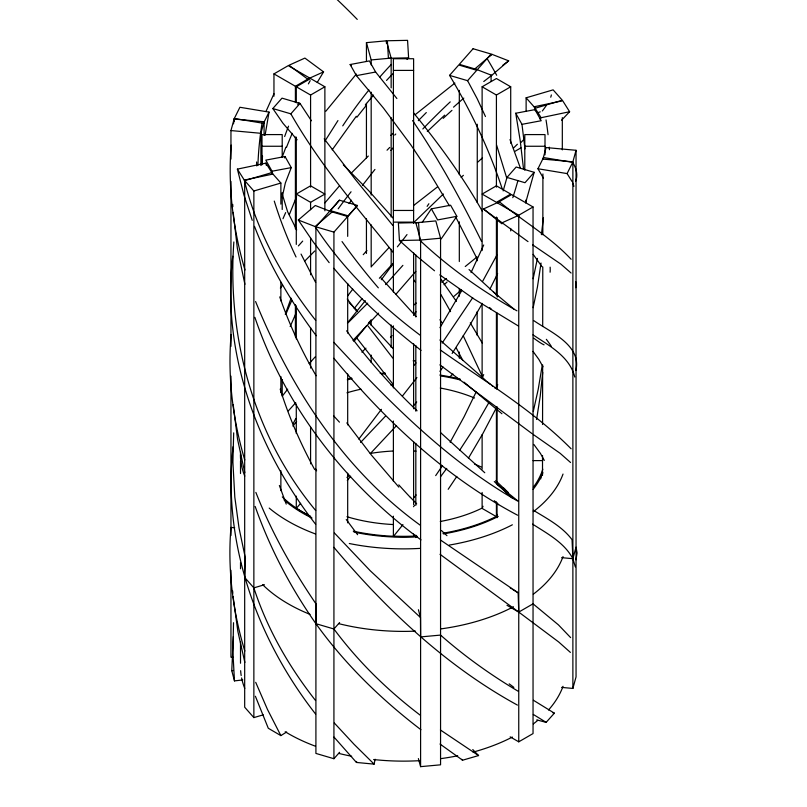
<?xml version="1.0" encoding="UTF-8"?>
<svg xmlns="http://www.w3.org/2000/svg" width="807" height="807" viewBox="0 0 807 807"><rect width="100%" height="100%" fill="white"/><g stroke="black" fill="none" stroke-linecap="round" stroke-linejoin="round"><path stroke-width="1.21" d="M230.953 535.535L230.953 376.123M263.253 714.841L253.862 717.605L253.862 190.997L244.682 180.597L271.697 172.648L280.876 183.048L280.876 204.131M415.817 537.573L415.817 535.102M415.817 505.353L415.827 443.376M415.827 411.156L415.837 345.457M415.837 316.949L415.847 254.982M477.129 335.278L477.149 311.694M477.179 260.802L477.179 258.321M477.23 202.456L477.28 124.248M497.021 517.721L497.031 502.852M497.051 484.25L497.122 407.394M497.132 388.792L497.203 313.177M497.223 297.057L497.294 217.719M535.293 110.69L535.303 108.209L526.124 97.808L553.138 89.859L562.318 100.26L535.303 108.209M542.496 475.343L542.526 455.501M542.566 424.492L542.647 364.966M542.697 326.522L542.788 266.986M542.829 234.736L542.909 173.969M561.652 687.403L572.879 688.432L572.879 161.824L576.047 150.294L546.097 147.56L542.929 159.09L572.879 161.824M242.826 679.938L234.474 680.896L231.77 670.678L233.354 636.562M525.73 202.517L525.851 200.116M233.526 622.722L232.9 651.995L234.474 680.896M233.687 432.855L232.9 462.108L234.807 497.132L239.023 527.99L245.429 558.313L244.682 577.469L244.682 707.204L253.862 717.605M231.155 145.119C227.877 187.143 233.092 229.632 244.985 270.022M233.848 241.969C226.999 337.437 253.822 436.284 315.678 510.498M542.707 372.37L540.206 396.348L536.584 419.458M231.125 334.491C227.483 376.687 232.759 419.448 244.763 459.99M261.761 164.719L262.527 156.074M232.739 256.253C221.451 352.407 257.019 448.924 315.618 524.257M233.092 446.664C222.187 542.586 256.949 638.942 315.628 714.094M543.424 217.719L541.396 234.655M541.033 263.032L537.412 287.151L533.155 307.679M542.163 365.763L538.188 389.448L533.286 411.399M282.107 197.654L285.345 182.977L291.266 167.614L285.022 156.518L265.796 160.129L272.04 171.225L271.394 172.617M265.089 135.203L269.044 112.102L239.901 107.27L234.323 118.488L233.505 123.804M575.784 287.706L575.805 281.814M375.114 759.246L374.115 764.128L356.442 762.454L356.633 761.465M537.452 258.411L533.134 278.738M503.165 190.906L506.988 177.419L516.157 167.019L534.173 172.315L525.599 202.91M230.953 159.08L230.953 130.563L234.121 119.032L264.071 121.766L264.091 135.415M260.903 165.546L260.903 133.296L264.071 121.766M575.341 566.887L572.879 558.696L576.047 547.166L576.047 150.294M572.879 688.432L576.047 676.902L576.047 547.166L577.086 552.956L575.976 559.826M285.285 314.316L291.075 298.136M575.835 370.534C582.029 345.235 549.93 331.869 533.851 320.661M575.593 181.323C578.236 175.028 576.148 167.896 572.677 162.368L543.525 157.536L537.956 168.754L543.383 178.115M282.147 157.194L285.91 147.187M289.37 214.501L296.562 196.676M284.488 157.879L285.022 156.518M285.739 314.508L291.952 300.063M483.706 374.589L482.051 378.523M290.167 326.563L296.401 312.359M265.997 111.406L273.966 93.763M483.716 244.995L471.046 272.595M497.384 514.432L496.416 516.662L482.122 508.41L483.05 506.271M476.049 392.141L464.106 416.745L450.145 442.256M496.325 387.774L497.758 384.727M497.637 273.583L489.94 289.088M269.044 112.102L263.475 123.32L234.323 118.488M572.012 181.474L567.099 173.586L572.677 162.368M496.961 406.678L482.879 433.541L468.433 458.164M293.052 423.806L295.846 418.47M496.951 255.012L482.747 281.129M488.78 402.764L475.494 425.945L459.647 450.276M461.644 290.792L439.986 327.662M482.001 304.017L468.332 327.783L452.142 353.506M317.262 82.415L323.567 71.884L304.895 58.084L288.967 65.266L307.638 79.066L323.567 71.884M325.07 140.922L337.951 120.576M472.68 297.753L442.155 343.056M456.823 476.402L448.178 489.304M422.232 222.349L431.372 208.831L450.599 205.22L456.843 216.326L441.157 238.943M332.202 149.82L356.291 116.279M443.023 366.973L439.946 371.351M349.058 203.606L351.459 200.247M414.223 497.505L416.069 494.933M414.223 365.278L415.958 362.868M393.231 263.657L381.297 279.736M446.745 468.403L440.461 476.846M347.504 296.129L352.76 289.158M381.439 409.331L358.802 439.079M282.531 395.834L287.685 389.176M416.916 377.555L402.451 396.025M362.444 185.388L374.932 169.45M371.119 319.865L368.305 323.516M325.857 111.215L356.341 74.042M365.289 300.658L347.434 322.982M350.652 476.211L347.313 480.498M280.342 288.069L282.601 285.214M354.283 308.415L361.99 298.681M366.63 325.675L353.91 341.502M540.065 119.043L541.114 117.721L569.611 111.729L562.701 100.764L534.204 106.756L541.114 117.721M402.945 524.641L393.392 536.463L413.608 536.463L413.608 534.012M416.715 401.967L412.861 406.667M365.319 104.93L373.55 95.095M329.801 211.444L339.424 200.176L357.44 205.472L347.071 217.184M569.611 111.729L561.561 120.213M324.898 202.87L339.606 185.701M415.776 271.404L395.914 294.283M310.584 516.662L296.29 508.41L300.618 503.336M347.323 216.952L357.44 205.472M402.885 265.362L385.585 284.599M390.891 150.435L393.302 147.681M536.756 719.894L546.147 722.356L554.369 713.176L533.427 700.274M297.117 139.782L282.904 123.168L272.827 108.541L282.006 98.141L300.012 103.437L311.411 120.788M272.827 108.541L290.843 113.837L300.012 103.437M339.596 752.306L333.927 758.721L315.91 753.425L315.91 226.817L329.68 211.222L347.686 216.518L347.686 236.36M339.424 200.176L330.255 210.577L348.261 215.873M449.56 75.384L458.739 64.984L476.745 70.28L467.576 80.68L449.56 75.384C470.955 111.084 489.042 148.881 502.075 188.445M333.927 758.721L333.927 232.123L347.686 216.518M534.173 172.315L524.994 182.715L506.988 177.419M255.163 506.453C269.841 548.104 290.56 587.557 315.91 623.69L333.927 628.986L339.596 622.56M371.906 266.017L388.792 247.82M309.212 363.553L315.174 356.916M379.381 278.244L393.08 263.344M288.321 410.874L295.735 402.723M385.383 416.23L360.608 442.438M298.388 245.903L302.696 241.101M363.221 254.689L366.933 250.584M396.54 425.582L371.069 452.808M386.533 80.438L392.757 73.79M353.002 340.433L378.594 313.146M351.045 173.354L368.305 156.044M413.698 314.236L416.069 311.774M418.298 120.677L426.308 112.556M346.939 477.451L348.392 475.969M304.854 260.984L314.73 251.007M367.699 303.16L348.17 322.669M361.889 352.175L365.954 348.16M517.378 144.241L513.434 148.125M413.517 222.803L443.356 193.993M407.01 59.395L408.614 57.842L407.565 40.35L387.36 40.754L388.419 58.255L408.614 57.842M427.317 131.521L444.697 115.149M449.721 376.98L452.909 373.994M461.13 177.399L463.389 175.321M477.885 162.025L482.495 157.809M444.062 284.74L447.098 282.006M453.524 107.16L463.813 98.091M390.83 135.344L393.261 133.216M453.988 296.33L461.473 289.895M298.328 220.018L315.285 205.503L332.04 212.029L315.083 226.545L298.328 220.018L313.156 241.818L329.175 262.658M491.917 54.311L474.96 68.827L491.715 75.354L508.672 60.838L491.917 54.311L489.94 55.854M413.759 305.096L416.21 303.049M413.739 205.422L437.192 187.123M465.246 266.522L477.028 256.939M415.121 114.735L454.876 83.101M441.782 282.188L446.412 278.496M483.766 81.517L491.715 75.354M508.672 60.838L502.892 65.185M255.395 696.259L268.287 728.257L280.866 735.611L286.656 731.999M514.927 151.363L520.959 147.842M273.956 73.891L288.25 65.639L309.696 78.017L295.402 86.268L273.956 73.891L273.956 96.215M296.29 102.751L296.29 86.783L310.584 78.531L324.878 86.783L324.878 210.798M296.29 86.783L310.584 95.034L324.878 86.783M482.122 250.553L482.122 86.783L496.416 78.531L510.71 86.783L510.71 143.263M310.584 202.325L324.878 194.073L310.584 185.822L296.29 194.073L310.584 202.325L310.584 209.689M482.122 86.783L496.416 95.034L510.71 86.783M533.044 206.965L511.598 194.588L497.304 202.839L518.75 215.217L533.044 206.965L533.044 733.573L518.75 741.825L510.175 736.872M506.957 605.28L518.75 612.089L533.044 603.838L558.424 624.86L570.63 637.601M501.944 223.821L483.433 208.973L499.362 201.79C523.037 221.098 550.203 236.855 571.124 259.269M483.433 208.973L502.105 222.772L518.033 215.59M253.862 190.997L280.876 183.048M244.682 180.597L244.682 577.469L253.862 587.869L264.434 584.752M439.997 744.024L462.572 760.204L478.571 755.564L472.771 749.552M237.389 169.127L265.886 163.135L272.796 174.1L244.299 180.092L237.389 169.127L243.916 194.931L252.238 220.341M449.449 205.866L430.192 173.888L410.894 144.957L383.507 108.128L356.401 75.636L350.157 64.53L369.384 60.928L375.628 72.025L396.883 98.515M356.401 75.636L375.628 72.025M515.734 113.242L534.96 109.631L541.204 120.727L521.978 124.339L515.734 113.242L520.253 140.953L523.561 169.268M272.04 171.225L291.266 167.614M456.843 216.326L437.616 219.928L431.372 208.831M231.77 670.678L233.455 670.476M366.439 61.241L366.439 42.64L386.402 40.814L391.153 58.104L391.153 87.892M366.439 42.64L371.18 59.93L391.153 58.104M440.561 238.216L435.82 220.926L415.847 222.752L420.598 240.042L440.561 238.216L440.561 764.824L420.598 766.65L418.379 758.58M419.64 240.103L418.581 222.601L398.386 223.014L399.435 240.506L419.64 240.103C448.904 267.722 482.021 290.974 516.964 310.836M393.392 70.401L413.608 70.401M261.993 146.259L282.208 146.259M524.792 146.259L545.007 146.259M393.392 210.456L413.608 210.456M393.392 222.127L413.608 222.127M533.114 460.605L542.627 460.605M230.953 130.563L260.903 133.296M234.696 527.768L230.953 527.425C227.493 569.036 232.709 611.171 244.824 651.067M561.652 557.667L572.879 558.696L572.052 539.691C562.186 526.497 547.126 518.699 533.377 510.276M233.455 657.392L230.953 657.16L230.953 570.287M537.956 168.754L567.099 173.586M552.815 712.763L554.369 713.176M315.91 226.817L333.927 232.123M517.408 705.086C445.989 665.967 386.049 609.255 333.896 547.338M517.569 515.209C445.525 477.078 385.453 420.659 333.886 358.268M518.094 501.318C447.007 460.858 389.004 401.795 333.846 342.35M518.407 326.008L474.113 299.034L439.795 274.884M533.336 714.447L546.147 722.356M518.286 691.317C490.747 674.965 464.59 656.273 440.561 635.089L420.598 636.915L420.467 617.506L418.43 609.739M532.62 524.136C547.358 533.659 564.345 542.617 572.879 558.696M570.398 652.409L558.666 641.958L518.75 612.089L518.155 592.812L512.899 589.594M510.266 587.97L511.577 588.777M533.013 334.875C549.073 345.598 569.782 356.573 574.755 377.03M478.571 755.564L440.4 729.982M532.681 244.864L560.865 264.111L571.063 273.018M528 241.606L502.105 222.772M533.205 434.448L560.169 453.342L570.549 462.492M440.43 539.984L518.155 592.812M440.289 349.956C484.815 381.368 532.57 409.916 571.114 448.793M531.884 433.52L439.886 364.875M440.027 554.308L518.75 612.089M509.197 683.852L513.857 687.362M420.457 525.367C343.802 469.997 290.691 388.076 255.597 301.546M420.225 335.258C379.724 304.905 342.955 268.973 315.083 226.545M420.497 715.395C387.945 690.661 358.308 661.871 333.927 628.986M420.931 729.72C381.277 699.437 345.053 664.302 315.91 623.69L316.294 604.332C292.376 569.248 271.384 531.995 255.869 492.411M421.002 539.893C345.225 484.119 285.174 406.738 254.871 317.322M517.126 500.36L497.324 484.371L512.364 497.909L494.298 481.547M421.052 350.369C389.64 325.675 359.579 298.963 333.866 268.297M434.509 270.779L416.906 256.253L399.435 240.506M494.832 387.915L495.528 388.48M498.645 411.045L464.055 382.165M491.614 385.282L492.694 386.16M490.525 384.394L487.257 381.691M500.612 412.659L499.301 411.58M501.258 413.194L501.904 413.729M486.147 380.773L439.906 339.979M469.049 269.558L493.4 291.912L513.948 309.071M420.467 617.506L370.131 570.65L334.451 533.054M440.642 432.653L484.775 472.741M489.546 307.517L491.302 309.131M494.267 500.693L498.605 504.678M493.4 291.912L498.292 296.462M446.967 535.687L441.409 530.481M417.078 410.793C391.304 386.26 367.508 359.609 346.617 330.799M374.115 764.128L354.051 744.296L334.33 723.032M505.777 492.381L507.3 493.854M343.308 164.81L368.638 190.603L393.231 218.213M349.199 302.655L357.42 310.826M461.715 759.347L462.572 760.204M416.109 316.606L380.692 277.578M368.829 322.386L392.959 348.412M356.442 762.454L334.007 737.084M398.84 487.115L371.371 455.047L346.818 422.878M350.157 64.53L351.418 65.942M533.175 254.366L541.961 266.683M413.456 112.768C438.826 143.747 462.562 176.219 482.263 211.131M392.777 225.365L355.1 179.144L324.202 138.814M533.861 444.455L540.448 453.433L544.311 460.424M393.392 384.737L356.956 338.254M533.044 351.428L538.864 359.408L542.97 366.802M393.473 252.722C357.138 208.085 319.481 164.023 290.843 113.837M315.678 320.379C282.954 278.98 256.818 231.609 244.299 180.092M315.557 700.526C288.956 666.753 267.157 628.855 253.862 587.869M368.063 326.038L392.777 358.056M357.602 534.698L346.243 519.506M356.855 311.532L347.252 299.034M316.233 335.702C291.135 302.09 269.508 265.624 254.498 226.353M440.713 279L456.409 301.415M413.82 279.898L415.474 282.248M412.569 120.546C438.665 158.979 461.13 199.803 481.597 241.475M470.289 322.861L482.415 343.308M439.966 319.703L441.833 322.78M440.894 294.525L450.568 311.633M296.683 229.904L287.585 211.676L281.996 193.176M316.112 375.729C301.576 350.672 289.199 324.313 279.747 296.915M467.576 80.68L477.199 98.726L485.451 116.521M315.618 282.41L301.051 254.084M280.866 735.611L267.5 709.504L255.708 682.339M456.167 217.85L477.421 259.42M456.348 348.13L462.835 360.426M314.69 469.583C300.658 443.951 288.926 417.017 280.19 389.115M463.228 335.762L482.253 376.223M572.597 182.705L573.928 186.286M510.014 139.571L520.333 167.927M286.233 504.093L279.373 485.481M496.537 144.957L506.725 178.014M244.854 662.456L237.883 631.508L233.112 596.726M244.773 472.599L237.571 439.351L233.203 404.711M244.904 284.316L237.379 248.546L233.193 212.362M265.886 163.135L266.411 165.546M521.978 124.339L524.964 148.851M232.628 590.906L232.82 593.236M232.719 204.393L232.84 206.673M562.318 117.62L562.318 149.87M545.007 154.863L545.007 134.587L524.792 134.587L524.792 170.196M526.124 97.808L526.124 111.447M518.75 215.217L518.75 741.825M510.71 228.452L510.71 230.913M496.416 95.034L496.416 187.133M496.416 217.063L496.416 295.644M496.416 312.834L496.416 388.964M496.416 407.384L496.416 483.514M496.416 501.924L496.416 516.662M491.09 75.122L491.09 81.315M482.122 303.351L482.122 377.797M482.122 434.741L482.122 469.119M482.122 492.452L482.122 508.41M459.314 90.384L459.314 174.715M459.314 221.844L459.314 261.529M459.314 288.815L459.314 296.25M459.314 352.064L459.314 358.268M420.598 240.042L420.598 766.65M413.608 223.267L413.608 58.729L393.392 58.729L393.392 292.114M413.608 252.823L413.608 315.446M413.608 343.691L413.608 408.766M413.608 441.913L413.608 504.536M393.392 325.877L393.392 387.895M393.392 421.042L393.392 481.214M393.392 516.198L393.392 536.463M391.153 117.691L391.163 217.012M391.173 249.292L391.173 266.673M391.183 325.019L391.183 347.363M386.402 40.814L386.402 43.296M371.18 59.93L371.18 64.893M371.18 92.169L371.18 195.112M371.18 224.881L371.18 267.046M371.18 320.369L371.18 325.332M371.18 355.1L371.18 362.535M366.439 103.407L366.439 157.98M366.439 218.747L366.439 253.469M347.686 283.489L347.686 333.099M347.686 374.024L347.686 424.875M347.686 473.245L347.686 522.855M310.584 95.034L310.584 187.133M310.584 237.934L310.584 274.773M310.584 327.571L310.584 368.093M310.584 427.024L310.584 463.864M296.29 137.129L296.29 244.41M296.29 305.813L296.29 338.96M296.29 404.035L296.29 433.51M296.29 496.134L296.29 508.41M295.402 86.268L295.402 102.388M295.402 137.119L295.402 228.895M295.402 304.542L295.402 336.791M282.208 157.315L282.208 134.587L261.993 134.587L261.993 164.678M282.208 192.923L282.208 209.497M282.208 379.562L282.208 396.136M280.876 282.268L280.876 300.87M280.876 376.526L280.876 392.646M280.876 470.774L280.876 490.626M240.516 454.765L240.516 458.517M240.516 461.019L240.516 473.527M240.516 562.489L240.516 568.784M240.516 641.837L240.516 663.253M234.121 119.032L234.121 121.514M230.953 181.404L230.953 346.354M563.024 686.313A162.984 94.096 0 0 1 548.528 709.978M537.795 720.348A162.984 94.096 0 0 1 533.356 723.899M512.364 737.063A162.984 94.096 0 0 1 473.094 752.124M457.7 755.776A162.984 94.096 0 0 1 440.632 758.661M420.336 760.628A162.984 94.096 0 0 1 373.621 759.538M351.67 756.25A162.984 94.096 0 0 1 338.769 753.395M315.476 746.233A162.984 94.096 0 0 1 285.184 731.747M244.763 688.391A162.984 94.096 0 0 1 241.616 677.951M241.182 675.54A162.984 94.096 0 0 1 240.637 670.678M563.024 556.578A162.984 94.096 0 0 1 533.356 594.164M513.454 606.763A162.984 94.096 0 0 1 440.632 628.925M415.534 631.135A162.984 94.096 0 0 1 338.769 623.66M310.019 614.379A162.984 94.096 0 0 1 262.699 584.702M284.659 136.524A339.011 316.465 -77.4 0 1 288.543 126.154M297.783 104.698A339.011 316.465 -77.4 0 1 298.832 102.479M308.395 83.878A339.011 316.465 -77.4 0 1 310.191 80.65M286.465 147.419A407.676 365.43 -74.8 0 1 292.245 133.326M316.616 470.794A353.738 250.311 70.5 0 1 315.567 468.907M342.743 125.862A339.011 221.643 -68.6 0 1 368.92 89.981M379.905 76.917A339.011 221.643 -68.6 0 1 391.294 64.439M282.995 218.707A351.791 295.594 -74.5 0 1 285.658 212.604M356.886 117.267A407.676 239.467 -65.6 0 1 365.874 105.959M338.194 208.811A351.539 174.211 -63.4 0 1 351.055 191.784M387.037 150.203A351.539 174.211 -63.4 0 1 389.71 147.449M443.184 118.357A407.666 77.109 -51.1 0 1 451.94 110.367M422.828 128.969A339.011 87.227 -54.8 0 1 450.235 101.884M551.332 94.923A339.011 35.407 -35.2 0 1 550.737 97.203M546.278 105.525A339.011 35.407 -35.2 0 1 542.324 110.963M538.652 112.375A351.791 33.349 -47.5 0 1 540.246 111.85M524.389 138.915A407.676 59.657 -30.4 0 1 520.929 142.516M390.457 337.376A352.578 140.025 -60.3 0 1 392.051 335.551M550.132 267.167A351.791 105.566 4.1 0 1 550.102 272.211M546.339 339.333A351.791 50.407 31.9 0 1 551.221 346.243M544.069 344.841A339.011 14.405 44.8 0 1 533.79 338.214M378.332 287.837A339.011 148.821 61.5 0 1 342.027 241.565M503.245 487.68A352.578 26.752 37.6 0 1 508.289 492.502M495.75 480.75A353.738 20.841 38.8 0 1 504.96 489.415M296.038 256.989A339.011 271.455 73.3 0 1 274.269 201.074M257.897 165.354A339.011 335.49 74.4 0 1 262.073 123.078M416.674 503.871A352.578 104.698 56.6 0 1 410.42 497.334M410.541 497.606A353.738 112.849 57.4 0 1 398.789 484.866M563.024 474.052A162.984 94.096 0 0 1 533.356 511.638M512.364 524.802A162.984 94.096 0 0 1 449.277 545.078M420.336 548.367A162.984 94.096 0 0 1 349.3 543.514M315.476 533.962A162.984 94.096 0 0 1 269.205 508.087M244.763 476.13A162.984 94.096 0 0 1 240.567 452.334M413.134 360.83A162.984 94.096 0 0 1 415.534 360.921M542.859 472.68A142.768 82.425 0 0 1 533.094 489.355M498.222 516.44A142.768 82.425 0 0 1 443.336 533.921M417.017 536.826A142.768 82.425 0 0 1 354.041 532.095M312.027 518.054A142.768 82.425 0 0 1 283.963 499.836M347.988 378.826A142.768 82.425 0 0 1 351.61 377.979M380.258 373.439A142.768 82.425 0 0 1 385.11 373.026M439.825 375.053A142.768 82.425 0 0 1 460.202 379.119M540.892 475.444A137.392 79.318 0 0 1 540.761 478.844M442.539 465.528A350.167 91.262 -60.2 0 1 435.679 475.616M414.647 505.172A350.167 91.262 -60.2 0 1 413.497 506.725M542.798 469.149A141.507 81.699 0 0 1 533.366 487.216M497.384 515.895A141.507 81.699 0 0 1 442.982 533.225M416.906 536.1A141.507 81.699 0 0 1 353.274 531.147M310.685 516.44A141.507 81.699 0 0 1 282.309 496.951M347.292 379.784A141.507 81.699 0 0 1 352.064 378.654M381.671 374.045A141.507 81.699 0 0 1 385.272 373.752M440.672 375.941A141.507 81.699 0 0 1 459.708 379.784M481.214 508.531A121.292 70.027 0 0 1 440.289 521.493M393.473 524.55A121.292 70.027 0 0 1 346.97 516.722M292.87 426.056A121.292 70.027 0 0 1 296.633 421.647M346.97 392.807A121.292 70.027 0 0 1 360.961 389.186M390.971 385.11A121.292 70.027 0 0 1 393.473 384.979M440.289 388.036A121.292 70.027 0 0 1 474.536 398.002M546.036 119.92A350.157 342.198 -86.2 0 1 548.054 134.708M549.264 147.187A350.157 342.198 -86.2 0 1 549.456 149.688M517.943 180.496A350.157 317.464 -85.1 0 1 512.808 197.665M428.87 203.737A350.157 172.234 -67.8 0 1 427.125 206.37M407 234.575A350.157 172.234 -67.8 0 1 397.387 246.821M339.444 422.152A350.167 46.856 40.1 0 1 333.745 415.948M395.773 134.033A350.157 8.413 -46 0 1 394.724 135.092M256.777 165.919A350.157 118.649 -13 0 1 256.606 161.985M330.951 -6.123A350.157 51.325 54.6 0 1 357.249 19.408M487.257 58.861A350.157 231.962 73.8 0 1 496.688 75.263M370.252 453.443A121.292 70.027 0 0 1 393.473 451.002M413.527 451.002A121.292 70.027 0 0 1 416.029 451.133M474.536 464.025A121.292 70.027 0 0 1 481.214 467.021M473.073 48.733L459.314 64.338L477.32 69.634L491.09 54.039L473.073 48.733M496.416 185.822L482.122 194.073L496.416 202.325L510.71 194.073L496.416 185.822"/></g></svg>
